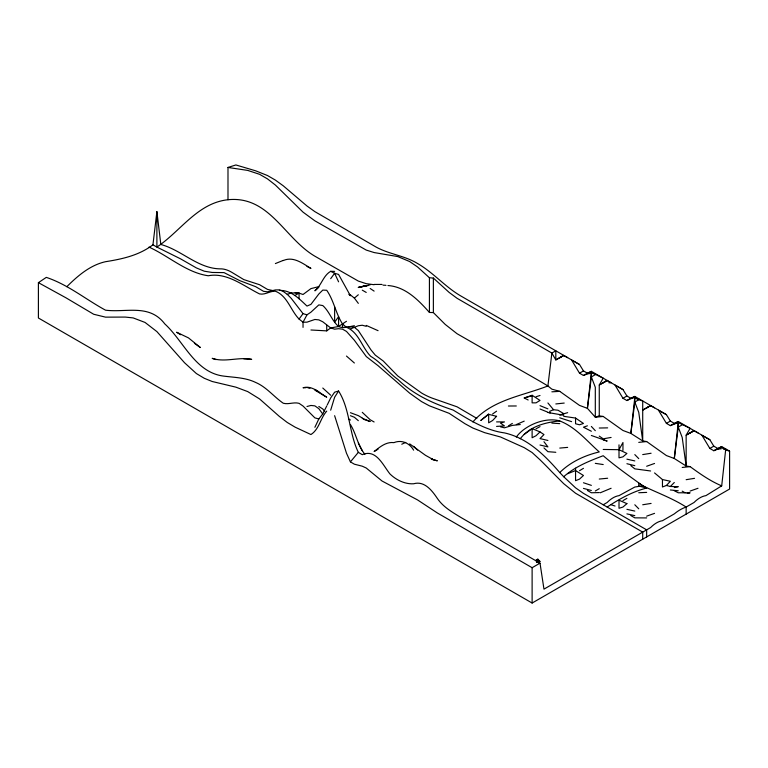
<?xml version="1.0" encoding="UTF-8"?>
<svg xmlns="http://www.w3.org/2000/svg" width="768" height="768" viewBox="0 0 768 768"><rect width="100%" height="100%" fill="white"/><g stroke="black" fill="none" stroke-linecap="round" stroke-linejoin="round"><path stroke-width="1.15" d="M327.226 404.986L330.682 397.93L334.627 392.198L338.582 391.018C350.208 409.402 348.854 432.893 358.33 452.342L362.275 454.685C376.109 448.646 383.021 465.274 389.923 473.914C395.981 479.904 404.957 484.33 413.626 483.773C424.445 480.595 432.019 490.541 437.318 498.384C443.126 507.014 452.342 512.256 461.021 517.536L540.01 563.146L543.965 589.142L650.602 527.568A23.482 13.555 -60 0 1 662.458 520.723L674.304 513.888A39.494 22.8 -60 0 1 686.15 507.043L694.051 502.483A23.482 13.555 -60 0 1 705.898 495.648L721.699 485.866L725.654 449.923L721.699 447.638L713.798 450.72L709.853 448.445L701.952 435.302L709.853 439.738L713.798 446.16L717.754 448.445L721.699 446.582L729.6 451.142L729.6 489.034L532.118 603.043L38.4 318L38.4 282.662L46.301 277.373C68.054 284.63 85.786 299.472 105.542 310.186C126.336 312.778 149.309 303.552 164.794 323.904C183.974 341.462 195.187 372.797 224.035 376.147C234.682 377.51 245.798 377.626 255.638 382.445C266.515 387.053 273.811 396.749 283.286 403.248C288.557 404.698 293.837 401.846 299.078 403.344L303.034 406.042L314.88 417.878L318.826 418.973L322.781 413.866L326.726 405.994M66.835 286.694C77.76 275.818 90.096 265.152 105.542 261.696C122.285 259.056 139.114 255.36 152.938 244.81L156.893 211.651L160.838 244.464C181.747 250.147 197.837 268.474 220.09 268.867A34.051 19.661 60 0 1 231.936 272.4L243.782 279.59L259.584 284.726L267.485 289.402L273.408 290.698M330.682 410.189L334.627 397.238L338.582 391.018M536.016 560.294L538.099 562.416L536.016 560.294L537.792 559.162L539.818 561.427L537.792 559.162M314.88 427.296L318.826 418.973M366.23 326.314L362.275 325.238L358.33 325.747L354.374 327.302C349.133 325.834 343.68 329.059 338.582 326.515C331.824 320.659 329.434 311.453 322.781 305.558L318.826 304.896L310.934 312.173L306.979 314.832L303.034 322.214L303.034 327.379M603.206 449.462L619.008 449.693L622.954 442.512L622.954 450.394M326.726 411.11C320.362 418.186 319.238 429.293 310.934 434.544L295.133 427.171L287.232 422.458L279.331 416.4L259.584 398.947L247.738 391.603L235.882 387.158L212.189 381.494L204.288 378.288L196.387 373.555L184.541 362.755L156.893 331.603L145.046 322.445L133.19 317.923L125.29 317.078L105.542 317.146L93.696 314.266L66.048 297.859L38.4 282.662M642.71 539.194L642.71 532.128L575.558 493.238L563.712 483.677L551.866 471.802A351.379 202.867 60 0 0 540.01 459.802L532.118 452.534L524.218 447.648L500.515 436.982L484.714 432.682L472.867 428.035L464.966 423.715L449.174 413.338L429.418 405.83L421.526 401.587L409.67 393.168L378.115 365.731L366.336 356.611L354.374 340.262L346.474 331.411L342.528 329.174L338.582 328.685L334.627 329.165L330.682 327.936L322.781 321.792L318.826 319.872L314.88 319.469L306.979 322.166L303.034 322.214L299.078 319.066L303.034 313.642L306.979 314.832M330.682 278.688L334.627 273.283L338.582 274.435L350.429 295.747L348.845 294.326M358.33 452.342L350.429 461.875L354.374 464.198L362.275 466.195L366.23 468.01L382.022 481.008L417.571 499.939L437.318 512.947L532.118 567.706L540.01 563.146M520.262 438.758C529.661 426.403 545.232 422.333 559.766 420.95C575.779 427.162 586.742 440.88 599.261 451.939C584.803 455.357 570.384 461.99 559.766 472.55C544.733 455.261 527.654 438.067 504.47 432.902C485.338 430.33 469.238 419.731 453.12 410.045C432.797 403.411 413.405 394.512 397.824 379.411C388.157 372.403 381.12 362.39 370.714 356.342C361.882 347.395 358.877 332.294 346.474 327.302L342.528 327.61L342.528 323.971C335.731 313.45 333.888 300.557 326.726 290.275L322.781 290.093L318.826 294L310.934 304.368L306.979 306.077C299.174 298.704 291.043 290.045 279.331 290.39M516.317 437.03C524.87 425.146 545.587 416.784 559.766 420.95M662.458 479.558L662.458 486.989L666.403 485.462L670.358 481.258L662.458 479.558L654.557 472.934M666.403 485.462L670.358 486.49L674.304 482.486M540.01 431.914L536.064 435.706L532.118 437.741L532.118 428.611L540.01 431.914L543.965 434.563L540.01 438.595L547.91 440.467M318.826 287.203L314.88 290.813C321.514 285.398 323.098 275.654 330.682 271.325L334.627 271.373M472.867 421.958C492.23 399.677 522.058 396.048 547.91 385.949L551.866 353.069L555.811 350.803L555.811 359.914L563.712 355.488L567.658 357.648M350.429 294.922L354.374 298.109L358.33 294.768M559.766 472.55L563.712 476.726C575.126 466.522 589.325 461.03 603.206 455.712C615.754 466.579 629.309 476.006 642.71 485.76C657.322 492.835 672.384 498.221 686.15 507.043L686.15 514.118M310.934 329.99L326.726 330.874L330.682 327.936L338.582 326.515L346.474 321.274M524.218 434.41L532.118 428.611M492.614 413.952L496.57 411.187M508.416 425.856L512.362 423.418M559.766 357.754L563.712 355.373L555.811 359.914L551.866 353.069L457.066 298.291L449.174 292.445L433.373 278.064L429.418 277.757L417.571 266.966L409.67 261.552L397.824 256.579L374.122 252.557L366.23 250.07L314.88 220.829L303.034 212.141L275.386 185.059L267.485 178.877L259.584 174.317L247.738 170.41L227.99 167.453L227.99 199.728C197.434 203.021 180.538 231.35 156.893 247.075L152.938 244.81M709.853 439.738L678.25 421.498L674.304 423.36L670.358 421.075L666.403 414.653L634.81 396.413L630.854 398.275L626.909 395.99L622.954 389.578L591.36 371.328L587.414 373.19L583.459 370.906L579.514 364.493L571.613 360.048L579.514 373.19L583.459 375.466L591.36 372.394L603.206 378.173L599.261 384.998L607.162 380.448L599.261 384.998L599.261 415.853L595.306 417.197L587.414 408.336L579.514 405.398L559.766 391.363L551.866 389.165L547.91 385.949L540.01 381.254L457.066 333.725L445.219 324.422L433.373 312.586L429.418 312.451C418.454 300.096 405.456 286.742 387.946 285.533M646.656 407.914L650.602 405.533L642.71 410.083L650.602 405.658L654.557 407.818M579.514 470.698L583.459 468.326M666.403 414.653L658.502 410.218L666.403 423.36L670.358 425.635L678.25 422.554L690.106 428.342L686.15 435.168L694.051 430.618L686.15 435.168L686.15 466.022L690.106 466.627C700.195 473.952 710.227 481.056 721.699 485.866M378.077 449.222L374.122 451.526C379.776 447.062 386.16 441.6 393.878 442.637C401.654 439.469 409.517 443.002 413.626 450.154M595.306 490.982L599.261 488.688M579.514 373.19L583.459 370.906M583.459 375.466L587.414 373.19M591.36 371.328L587.414 373.613L589.67 373.613M595.306 374.669L591.36 376.954L587.414 408.336L591.36 372.394L591.36 376.954L595.306 387.274L595.306 417.197L603.206 416.467L622.954 430.483L630.854 433.421L642.71 440.938L646.656 441.552L666.403 455.558L674.304 458.506L686.15 466.022L682.205 437.443L678.25 427.123L678.25 422.554L674.304 458.506L678.25 427.123L682.205 424.838M622.954 389.578L615.062 385.133L622.954 398.275L626.909 395.99M622.954 398.275L626.909 400.55L630.854 398.275M626.909 400.55L634.81 396.413M638.755 399.754L634.81 397.478L634.81 402.038L638.755 412.358L642.71 440.938L642.71 400.973L638.755 399.754L634.81 402.038L630.854 433.421L634.81 397.478L630.854 398.698M666.403 423.36L670.358 421.075M670.358 425.635L674.304 423.36M674.304 423.782L678.25 421.498M600.25 492.787L611.107 488.275M603.206 504.768L607.162 502.483A23.482 13.555 -60 0 1 619.008 495.648L634.81 487.037L642.71 485.76M607.162 507.043C619.661 498.826 632.371 491.722 646.656 488.035L638.755 483.187L638.755 486.058L646.656 488.035M709.853 448.445L713.798 446.16M622.954 500.621L626.909 498.346M713.798 450.72L717.754 448.445M721.699 446.582L717.754 448.867L721.133 448.867M536.496 560.342L537.667 559.661L539.347 561.379L538.176 562.061L536.496 560.342L536.496 562.262M536.611 560.371L537.667 559.728M538.176 561.974L539.232 561.36L537.667 559.757M538.099 562.416L539.875 561.283M538.838 562.262L538.838 561.466L539.347 562.56L539.347 561.187M538.704 562.867L539.347 562.56M603.206 382.838L607.162 380.573L611.107 382.733L608.851 382.762M690.106 432.998L694.051 430.733L698.006 432.902M295.133 295.306L299.078 293.136L303.034 294.49L310.934 288.614L318.826 286.646M536.064 428.774L540.01 426.624M275.386 263.568L283.286 260.39M401.77 444.221L405.725 442.397M516.317 424.579L524.218 421.123M350.429 329.011L354.374 327.302L358.33 330.566L371.03 349.978L375.283 355.133L383.184 360.95L397.824 375.994L421.526 392.995A81.11 46.829 60 0 0 433.373 398.563L457.066 406.819L476.822 418.378M559.766 415.133L563.914 413.76L558.019 410.227L553.565 409.738L549.744 411.264L549.984 413.165M567.658 473.712L575.558 470.563L583.459 475.488L579.514 479.117L575.558 480.682L575.558 468.23M646.656 466.253L654.557 463.459M690.106 491.069L698.006 488.275M646.656 516.154L654.557 513.36M587.414 425.818L583.459 427.19L591.36 431.27M528.163 399.994L524.218 397.978L532.118 395.28L540.01 400.426L536.064 402.845L532.118 402.854L532.118 395.28M156.893 211.651L156.893 247.075L180.586 258.864L196.387 267.926L204.288 271.2L212.189 272.458L224.035 272.611L239.837 280.675L255.638 286.656L263.53 291.322L267.485 291.811L275.386 289.939L279.331 289.843L283.286 291.475L287.232 294.317L291.178 293.002M536.064 396.749L540.01 395.462M227.99 167.453L235.882 164.957L255.638 170.813L267.485 175.536L275.386 180.096L283.286 185.827L306.979 205.997L314.88 211.651L374.122 245.914C387.61 254.16 404.083 255.245 417.571 263.52C433.382 272.563 445.229 287.03 461.021 296.083L579.514 364.493M283.286 260.554C293.366 256.003 302.717 263.482 310.934 268.416L306.979 266.419M561.84 414.374L567.658 412.656M524.218 397.978L532.118 395.722M366.23 285.562L358.33 287.501L370.176 284.832M306.979 406.502L310.934 405.456L314.88 405.869L318.826 408.662L322.781 414.067M358.33 287.405L368.198 285.542M674.304 487.555L678.25 486.672L670.358 486.49M362.275 286.464L366.23 285.773M611.107 437.443L603.206 438.826L599.261 436.118M686.15 479.693L694.541 478.33M642.71 454.598L651.091 453.245M642.71 504.768L651.091 503.414M687.139 493.219L690.106 492.835L678.25 492.768L674.304 490.752M354.374 325.699L346.474 327.37L342.528 323.971M520.262 424.55L512.362 425.395L504.47 427.814L500.515 426.854M555.811 403.949L564.202 403.066M638.755 442.368L646.656 441.552M682.205 467.453L690.106 466.627M599.261 479.05L607.651 478.243M559.766 448.08L567.658 447.389M496.57 426.403L504.47 425.933L500.515 423.101L504.47 421.91L496.57 421.891M551.866 391.814L559.766 391.363M291.178 292.886L299.078 293.126L299.078 298.752M374.122 284.438L382.022 284.438M638.755 492.739L646.656 492.394M599.261 492.576L591.36 492.768L587.414 490.464M305.99 387.696L303.034 387.754C312.374 385.094 319.354 393.053 326.726 397.171L314.88 390.154M599.261 428.026L607.651 427.872M508.416 406.013L516.317 405.974M593.05 373.613L595.306 373.613M636.499 398.698L638.755 398.698M723.389 448.867L725.654 448.867M243.782 358.8L251.683 359.366C238.56 356.678 225.13 362.698 212.189 358.349L216.134 359.616M227.99 199.728C269.395 195.514 284.429 238.378 314.88 256.205L358.33 281.078L366.23 283.67L374.122 284.717M383.011 285.139L385.978 285.322M646.656 517.92L634.81 517.853L630.854 515.568M551.866 423.101L559.766 423.638M555.811 452.294L547.91 451.68L543.965 447.926M670.358 489.974L678.25 490.762M295.133 292.675L299.078 293.136M547.91 412.512L563.712 415.258M563.712 416.314L575.558 418.07L583.459 423.446L579.514 424.79L575.558 423.773L575.558 418.07M595.306 463.344L603.206 464.554M599.261 415.853L603.206 416.467M650.602 470.986L634.81 468.854L630.854 465.667M307.968 387.878L309.946 388.272M626.909 459.158L634.81 460.915M626.909 509.328L634.81 511.075M626.909 513.888L634.81 515.635M540.01 445.027L547.91 446.89L543.965 441.706M626.909 463.718L634.81 465.677M583.459 488.39L591.36 490.493M431.395 459.12L437.318 460.829L431.395 459.072L433.373 459.696L425.472 455.309L409.67 443.885M363.264 419.194L370.176 421.536L362.275 418.234M725.654 449.923L729.6 451.142M603.206 439.824L607.162 441.062L591.36 435.475M611.107 504.768L615.062 506.016M350.429 412.704L358.33 415.642L362.275 418.003M559.766 417.811L571.613 421.661M583.459 482.755L591.36 485.366M350.429 415.709L354.374 417.245L358.33 420.682M540.01 409.018L547.91 412.205M540.01 405.648L547.91 408.854M378.077 330.682L366.23 325.411M619.008 449.693L626.909 453.466L622.954 456.835L619.008 457.843L619.008 444.845M330.682 271.325L334.627 273.283L338.582 281.818M682.205 491.155L685.162 492.806M374.122 421.978L370.176 419.76L362.275 412.339M148.992 247.085C168.739 256.051 186.518 272.64 208.234 275.76C227.117 272.17 243.542 286.013 259.584 293.933C265.142 295.094 269.875 290.899 275.386 291.216C287.366 295.824 290.63 310.397 299.078 319.066M362.275 290.15L366.23 292.445M194.41 343.296L200.342 347.52L188.486 337.891L176.64 332.237L180.586 334.733M314.88 389.434L318.826 391.862M348.451 418.81L350.429 420.029M318.826 406.445L322.781 408.979L324.758 411.408M370.176 288.499L374.122 291.12M346.474 356.064L354.374 363.005M330.682 395.222L322.781 388.032M413.626 446.314L417.571 450.058M563.712 476.726L575.558 487.834L583.459 493.363L646.656 529.853L646.656 536.918M287.232 294.317L291.178 298.31L303.034 313.642M634.81 454.598L638.755 458.63M634.81 504.768L638.755 508.8M591.36 426.451L595.306 430.694M547.91 402.97L553.565 409.738M354.374 298.109L358.33 303.36M350.429 424.531C356.323 433.939 357.638 445.642 364.906 454.262M358.33 443.03L362.275 450.72M350.429 461.875L346.474 453.197L334.627 415.68M539.232 561.158L539.232 562.56M536.611 560.342L536.611 562.262M532.118 567.706L532.118 603.043M433.373 278.064L433.373 312.586M429.418 277.757L429.418 312.451M338.582 326.515L338.582 316.656L334.627 322.282L334.627 306.902M326.726 325.21L326.726 330.874M496.57 416.314L492.614 420.509L488.669 422.832L488.669 413.952L480.768 420.48L488.669 414.355L496.57 416.314M626.909 503.626L622.954 507.043L619.008 508.282L619.008 500.208L626.909 503.626"/></g></svg>
